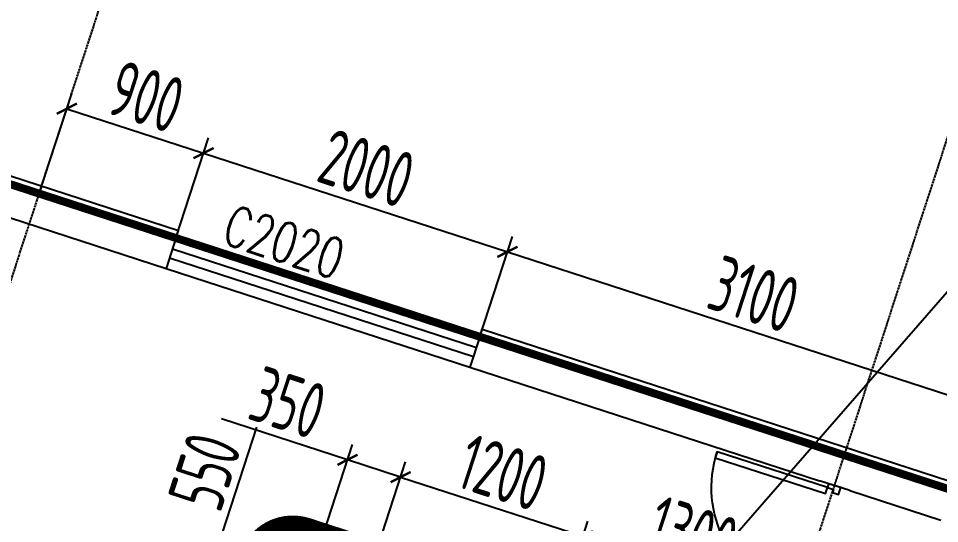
# Model space of a CAD drawing. Extents: x 11778731 to 12007717, y -6694179 to -6363962.
# Drawn here: x 11947086 to 11952853, y -6383915 to -6380752 of the extents above; entities that cross this region are included whole.
import ezdxf
from ezdxf.enums import TextEntityAlignment as Align

# ---------------------------------------------------------------- set-up
doc = ezdxf.new("R2010")
doc.units = 0
doc.header["$LTSCALE"] = 10
doc.header["$MEASUREMENT"] = 0
for name, pattern in [('A3-RG-axis-100$0$CENTER', [2, 1.25, -0.25, 0.25, -0.25]), ('A3-RI-3F$0$DASH', [0.35, 0.25, -0.1]), ('DASHED2', [0.375, 0.25, -0.125])]:
    doc.linetypes.add(name, pattern=pattern)
for name, color, linetype in [('A-CLOD', 200, 'Continuous'), ('A3-RB-3F-100$0$A-DIMS-100', 1, 'Continuous'), ('A3-RG-axis-100$0$A-GRID', 1, 'A3-RG-axis-100$0$CENTER'), ('A3-RI-3F$0$A-DOOR', 32, 'Continuous'), ('A3-RI-3F$0$A-FLOR', 2, 'Continuous'), ('A3-RI-3F$0$A-GLAZ', 140, 'Continuous'), ('A3-RI-3F$0$A-WALL', 7, 'Continuous'), ('A3-RI-3F$0$A-WALL-FINI', 95, 'Continuous'), ('A3-SYMB-3F-100$0$A-SYMB', 4, 'Continuous'), ('A3-SYMB-3F-100$0$A-SYMB-DOOR', 3, 'Continuous'), ('A3-SYMB-3F-100$0$A-SYMB-DOOR1', 3, 'Continuous'), ('A3-SYMB-3F-100$0$A-SYMB-DOOR2', 3, 'Continuous'), ('A3-SYMB-3F-100$0$A-SYMB-DOOR3', 3, 'Continuous')]:
    doc.layers.add(name, color=color, linetype=linetype)
doc.styles.add('A3-RB-3F-100$0$XD2008', font='xd-hzs.shx', dxfattribs={"width": 0.7, "bigfont": 'xd-hztxt.shx'})
doc.styles.add('A3-SYMB-3F-100$0$ECADI-TXT', font='simplex.shx', dxfattribs={"bigfont": 'hztxt.shx'})
doc.dimstyles.new('A3-RB-3F-100$0$XD100$0', dxfattribs={"dimscale": 100, "dimtxt": 3.5, "dimasz": 1, "dimexe": 1, "dimexo": 2, "dimgap": 0.5, "dimtad": 1, "dimdec": 0, "dimdsep": 46, "dimtxsty": 'A3-RB-3F-100$0$XD2008', "dimblk1": 'A3-RB-3F-100$0$_ARCHTICK', "dimblk2": 'A3-RB-3F-100$0$_ARCHTICK', "dimsah": 1, "dimcen": 2.5, "dimclrt": 4, "dimaunit": 1, "dimadec": 0, "dimazin": 0, "dimtfac": 1, "dimtdec": 0, "dimtix": 1, "dimtmove": 0, "dimatfit": 3, "dimfxl": 0, "dimtolj": 1, "dimtzin": 0, "dimarcsym": 0})

# ---------------------------------------------------------------- blocks, each defined once
blk = doc.blocks.new('A3-RI-3F$0$J-双扇门-1500')
for points in [[(25, 80), (25, 805), (65, 805), (65, 80)], [(1475, 80), (1475, 805), (1435, 805), (1435, 80)], [(0, 80), (25, 80), (25, 40), (45, 40), (45, 0), (0, 0)], [(1500, 80), (1475, 80), (1475, 40), (1455, 40), (1455, 0), (1500, 0)]]:
    blk.add_lwpolyline(points, close=True)
for centre, start, end in [((25, 80), 0, 90), ((1475, 80), 90, 180)]:
    blk.add_arc(centre, 725, start, end)
blk = doc.blocks.new('A3-RI-3F')
at = {"layer": 'A3-RI-3F$0$A-FLOR', "linetype": 'A3-RI-3F$0$DASH', "const_width": 50}
blk.add_lwpolyline([(11922838.4, -6425913.8), (11977074.7, -6448935.7), (11985123.7, -6429973.3), (11974261.7, -6425362.6), (11988321.8, -6392239.2), (11978237.5, -6391710.7), (11978173.5, -6391907.6), (11943983, -6380798.4), (11944557.8, -6379029.5), (11938185.7, -6376959.1), (11937611, -6378728), (11907835.3, -6369053.3)], dxfattribs=at)
at = {"layer": 'A3-RI-3F$0$A-GLAZ'}
for p, q in [((11948072.6, -6382127.2), (11949974.7, -6382745.3)), ((11948050.9, -6382193.8), (11949953.1, -6382811.8)), ((11948032.4, -6382250.9), (11949934.5, -6382868.9)), ((11948010.8, -6382317.4), (11949912.9, -6382935.5))]:
    blk.add_line(p, q, dxfattribs=at)
at = {"layer": 'A3-RI-3F$0$A-WALL'}
for p, q in [((11943983, -6380798.4), (11948072.6, -6382127.2)), ((11943493.3, -6380849.6), (11948010.8, -6382317.4)), ((11948072.6, -6382127.2), (11948010.8, -6382317.4)), ((11949974.7, -6382745.3), (11949912.9, -6382935.5)), ((11949974.7, -6382745.3), (11952923, -6383703.2)), ((11949912.9, -6382935.5), (11952100.3, -6383646.2)), ((11952290.6, -6383708), (11952100.3, -6383646.2)), ((11952290.5, -6383708), (11952861.2, -6383893.4))]:
    blk.add_line(p, q, dxfattribs=at)
at = {"layer": 'A3-RI-3F$0$A-WALL-FINI'}
for p, q in [((11944046, -6380766.3), (11948088, -6382079.7)), ((11948072.6, -6382127.2), (11948088, -6382079.7)), ((11949974.7, -6382745.3), (11949990.1, -6382697.7)), ((11949990.1, -6382697.7), (11978189, -6391860.1))]:
    blk.add_line(p, q, dxfattribs=at)
at = {"layer": 'A3-RI-3F$0$A-DOOR', "xscale": -1, "rotation": 72.000000003135}
blk.add_blockref('A3-RI-3F$0$J-双扇门-1500', (11952234.3, -6383689.7), dxfattribs=at)
blk = doc.blocks.new('A3-RG-axis-100')
at = {"layer": 'A3-RG-axis-100$0$A-GRID'}
for p, q in [((11941978.8, -6397969.5), (11948713.2, -6377243.2)), ((11947019.4, -6399607.3), (11953753.8, -6378881))]:
    blk.add_line(p, q, dxfattribs=at)
blk = doc.blocks.new('A3-SYMB-3F-100$0$ECADI-TAG-DOOR')
at = {"layer": 'A3-SYMB-3F-100$0$A-SYMB-DOOR', "style": 'A3-SYMB-3F-100$0$ECADI-TXT', "width": 0.7}
for tag, p in [('门窗主编号1', (-6.414, 7.257)), ('门窗主编号2', (2.085, 7.257))]:
    blk.add_attdef(tag, p, '', height=2.5, dxfattribs=at)
at = {"layer": 'A3-SYMB-3F-100$0$A-SYMB-DOOR', "style": 'A3-SYMB-3F-100$0$ECADI-TXT', "width": 0.7, "flags": 1}
for tag, p in [('洞口尺寸(宽X高)', (-6.416, 1.62)), ('备注', (-6.394, -1.213))]:
    blk.add_attdef(tag, p, '', height=2.5, dxfattribs=at)
at = {"layer": 'A3-SYMB-3F-100$0$A-SYMB-DOOR1', "style": 'A3-SYMB-3F-100$0$ECADI-TXT', "width": 0.7}
blk.add_attdef('门窗辅编号1', (-6.414, 4.413), '', height=2.5, dxfattribs=at)
at = {"layer": 'A3-SYMB-3F-100$0$A-SYMB-DOOR2', "style": 'A3-SYMB-3F-100$0$ECADI-TXT', "width": 0.7}
blk.add_attdef('门窗辅编号2', (-2.861, 4.413), '', height=2.5, dxfattribs=at)
at = {"layer": 'A3-SYMB-3F-100$0$A-SYMB-DOOR3', "style": 'A3-SYMB-3F-100$0$ECADI-TXT', "width": 0.7}
blk.add_attdef('门窗辅编号3', (2.323, 4.413), '', height=2.5, dxfattribs=at)
blk = doc.blocks.new('A3-SYMB-3F-100')
at = {"layer": 'A3-SYMB-3F-100$0$A-SYMB'}
blk.add_lwpolyline([(11950283, -6385466.3), (11953226.7, -6382090.2), (11955272, -6382958.4)], dxfattribs=at)
at = {"layer": 'A3-SYMB-3F-100$0$A-SYMB-DOOR1'}
ref = blk.add_blockref('A3-SYMB-3F-100$0$ECADI-TAG-DOOR', (11949065.1, -6383151.9), dxfattribs=dict(at, xscale=99.99999999997296, yscale=100, zscale=100, rotation=342))
ref.add_attrib('门窗主编号1', 'C2020', dxfattribs={"height": 250, "rotation": 342, "style": 'A3-SYMB-3F-100$0$ECADI-TXT', "width": 0.7}).set_placement((11949071.5, -6382388), align=Align.RIGHT)
blk = doc.blocks.new('A3-RB-3F-100$0$_ARCHTICK')
at = {"color": 0, "linetype": 'ByBlock', "const_width": 0.15}
blk.add_lwpolyline([(-0.5, -0.5), (0.5, 0.5)], dxfattribs=at)
blk = doc.blocks.new('*D1279')
at = {"layer": 'A3-RB-3F-100$0$A-DIMS-100', "color": 0, "lineweight": -2}
for p, q in [((11947216.6, -6381849.1), (11947420.3, -6381222.2)), ((11947389.4, -6381317.3), (11948245.4, -6381595.4)), ((11948072.6, -6382127.2), (11948276.3, -6381500.3))]:
    blk.add_line(p, q, dxfattribs=at)
at = {"layer": 'A3-RB-3F-100$0$A-DIMS-100', "color": 0, "lineweight": -2, "xscale": 100, "yscale": 100, "zscale": 100}
for p, rotation in [((11947389.4, -6381317.3), 161.9999999999373), ((11948245.4, -6381595.4), 341.9999999999373)]:
    blk.add_blockref('A3-RB-3F-100$0$_ARCHTICK', p, dxfattribs=dict(at, rotation=rotation))
at = {"layer": 'A3-RB-3F-100$0$A-DIMS-100', "color": 4, "insert": (11947886.9, -6381242.4), "char_height": 350, "attachment_point": 5, "rotation": 342, "style": 'A3-RB-3F-100$0$XD2008'}
blk.add_mtext('\\A1;900', dxfattribs=at)
blk = doc.blocks.new('*D1280')
at = {"layer": 'A3-RB-3F-100$0$A-DIMS-100', "color": 0, "lineweight": -2}
for p, q in [((11948072.6, -6382127.2), (11948276.3, -6381500.3)), ((11948245.4, -6381595.4), (11950147.5, -6382213.5)), ((11949974.7, -6382745.3), (11950178.4, -6382118.4))]:
    blk.add_line(p, q, dxfattribs=at)
at = {"layer": 'A3-RB-3F-100$0$A-DIMS-100', "color": 0, "lineweight": -2, "xscale": 100, "yscale": 100, "zscale": 100}
for p, rotation in [((11948245.4, -6381595.4), 161.9999999999698), ((11950147.5, -6382213.5), 341.9999999999698)]:
    blk.add_blockref('A3-RB-3F-100$0$_ARCHTICK', p, dxfattribs=dict(at, rotation=rotation))
at = {"layer": 'A3-RB-3F-100$0$A-DIMS-100', "color": 4, "insert": (11949265.9, -6381690.5), "char_height": 350, "attachment_point": 5, "rotation": 342, "style": 'A3-RB-3F-100$0$XD2008'}
blk.add_mtext('\\A1;2000', dxfattribs=at)
blk = doc.blocks.new('*D1281')
at = {"layer": 'A3-RB-3F-100$0$A-DIMS-100', "color": 0, "lineweight": -2}
for p, q in [((11949974.7, -6382745.3), (11950178.4, -6382118.4)), ((11950147.5, -6382213.5), (11953095.7, -6383171.4)), ((11952923, -6383703.2), (11953126.6, -6383076.3))]:
    blk.add_line(p, q, dxfattribs=at)
at = {"layer": 'A3-RB-3F-100$0$A-DIMS-100', "color": 0, "lineweight": -2, "xscale": 100, "yscale": 100, "zscale": 100}
for p, rotation in [((11950147.5, -6382213.5), 161.9999999999489), ((11953095.7, -6383171.4), 341.9999999999489)]:
    blk.add_blockref('A3-RB-3F-100$0$_ARCHTICK', p, dxfattribs=dict(at, rotation=rotation))
at = {"layer": 'A3-RB-3F-100$0$A-DIMS-100', "color": 4, "insert": (11951691.1, -6382478.5), "char_height": 350, "attachment_point": 5, "rotation": 342, "style": 'A3-RB-3F-100$0$XD2008'}
blk.add_mtext('\\A1;3100', dxfattribs=at)
blk = doc.blocks.new('*D1001')
at = {"layer": 'A3-RB-3F-100$0$A-DIMS-100', "color": 0, "lineweight": -2}
for p, q in [((11948291.5, -6384196.1), (11948578.9, -6383311.6)), ((11948674.3, -6384320.5), (11948196.4, -6384165.2)), ((11948121.5, -6384719.2), (11948291.5, -6384196.1)), ((11948504.3, -6384843.6), (11948026.4, -6384688.3))]:
    blk.add_line(p, q, dxfattribs=at)
at = {"layer": 'A3-RB-3F-100$0$A-DIMS-100', "color": 0, "lineweight": -2, "xscale": 100, "yscale": 100, "zscale": 100}
for p, rotation in [((11948291.5, -6384196.1), 71.99999999985795), ((11948121.5, -6384719.2), 251.999999999858)]:
    blk.add_blockref('A3-RB-3F-100$0$_ARCHTICK', p, dxfattribs=dict(at, rotation=rotation))
at = {"layer": 'A3-RB-3F-100$0$A-DIMS-100', "color": 4, "insert": (11948252.1, -6383589.2), "char_height": 350, "attachment_point": 5, "rotation": 72, "style": 'A3-RB-3F-100$0$XD2008'}
blk.add_mtext('\\A1;550', dxfattribs=at)
blk = doc.blocks.new('*D1064')
at = {"layer": 'A3-RB-3F-100$0$A-DIMS-100', "color": 0, "lineweight": -2}
for p, q in [((11949146.1, -6383515.5), (11948356.7, -6383259)), ((11948926.3, -6384192.1), (11949177, -6383420.4)), ((11949479, -6383623.6), (11949146.1, -6383515.5)), ((11949259.1, -6384300.2), (11949509.9, -6383528.5))]:
    blk.add_line(p, q, dxfattribs=at)
at = {"layer": 'A3-RB-3F-100$0$A-DIMS-100', "color": 0, "lineweight": -2, "xscale": 100, "yscale": 100, "zscale": 100}
for p, rotation in [((11949146.1, -6383515.5), 162.0006630466309), ((11949479, -6383623.6), 342.0006630466309)]:
    blk.add_blockref('A3-RB-3F-100$0$_ARCHTICK', p, dxfattribs=dict(at, rotation=rotation))
at = {"layer": 'A3-RB-3F-100$0$A-DIMS-100', "color": 4, "insert": (11948773.4, -6383157.8), "char_height": 350, "attachment_point": 5, "rotation": 342.00066, "style": 'A3-RB-3F-100$0$XD2008'}
blk.add_mtext('\\A1;350', dxfattribs=at)
blk = doc.blocks.new('*D1065')
at = {"layer": 'A3-RB-3F-100$0$A-DIMS-100', "color": 0, "lineweight": -2}
for p, q in [((11949259.1, -6384300.2), (11949509.9, -6383528.5)), ((11949479, -6383623.6), (11950620.2, -6383994.4)), ((11950400.4, -6384671), (11950651.1, -6383899.3))]:
    blk.add_line(p, q, dxfattribs=at)
at = {"layer": 'A3-RB-3F-100$0$A-DIMS-100', "color": 0, "lineweight": -2, "xscale": 100, "yscale": 100, "zscale": 100}
for p, rotation in [((11949479, -6383623.6), 162.000663046633), ((11950620.2, -6383994.4), 342.000663046633)]:
    blk.add_blockref('A3-RB-3F-100$0$_ARCHTICK', p, dxfattribs=dict(at, rotation=rotation))
at = {"layer": 'A3-RB-3F-100$0$A-DIMS-100', "color": 4, "insert": (11950119.1, -6383595.1), "char_height": 350, "attachment_point": 5, "rotation": 342.00066, "style": 'A3-RB-3F-100$0$XD2008'}
blk.add_mtext('\\A1;1200', dxfattribs=at)
blk = doc.blocks.new('*D1066')
at = {"layer": 'A3-RB-3F-100$0$A-DIMS-100', "color": 0, "lineweight": -2}
for p, q in [((11950400.4, -6384671), (11950651.1, -6383899.3)), ((11950620.2, -6383994.4), (11951856.6, -6384396.2)), ((11951636.8, -6385072.8), (11951887.5, -6384301))]:
    blk.add_line(p, q, dxfattribs=at)
at = {"layer": 'A3-RB-3F-100$0$A-DIMS-100', "color": 0, "lineweight": -2, "xscale": 100, "yscale": 100, "zscale": 100}
for p, rotation in [((11950620.2, -6383994.4), 162.0006630466269), ((11951856.6, -6384396.2), 342.0006630466269)]:
    blk.add_blockref('A3-RB-3F-100$0$_ARCHTICK', p, dxfattribs=dict(at, rotation=rotation))
at = {"layer": 'A3-RB-3F-100$0$A-DIMS-100', "color": 4, "insert": (11951308, -6383981.3), "char_height": 350, "attachment_point": 5, "rotation": 342.00066, "style": 'A3-RB-3F-100$0$XD2008'}
blk.add_mtext('\\A1;1300', dxfattribs=at)
blk = doc.blocks.new('A3-RB-3F-100')
at = {"layer": 'A3-RB-3F-100$0$A-DIMS-100'}
for p1, p2, distance, picture, middle in [((11947154.8, -6382039.3), (11948010.8, -6382317.4), 759.1, '*D1279', (11947886.9, -6381242.4)), ((11948010.8, -6382317.4), (11949912.9, -6382935.5), 759.1, '*D1280', (11949265.9, -6381690.5)), ((11949912.9, -6382935.5), (11952861.2, -6383893.4), 759.1, '*D1281', (11951691.1, -6382478.5)), ((11949197.3, -6384490.5), (11950338.6, -6384861.3), 911.4, '*D1065', (11950119.1, -6383595.1)), ((11950338.6, -6384861.3), (11951575, -6385263), 911.4, '*D1066', (11951308, -6383981.3))]:
    dim = blk.add_aligned_dim(p1=p1, p2=p2, distance=distance, dimstyle='A3-RB-3F-100$0$XD100$0', dxfattribs=at)
    dim.commit()
    dim.dimension.update_dxf_attribs({"geometry": picture, "text_midpoint": middle})
for base, p1, p2, angle, picture, middle in [((11949479, -6383623.6), (11948864.5, -6384382.3), (11949197.3, -6384490.5), 342.00066, '*D1064', (11948703.9, -6383371.8)), ((11948291.5, -6384196.1), (11948694.5, -6384905.4), (11948864.5, -6384382.3), 72, '*D1001', (11948466.1, -6383658.8))]:
    dim = blk.add_linear_dim(base=base, p1=p1, p2=p2, angle=angle, dimstyle='A3-RB-3F-100$0$XD100$0', dxfattribs=at)
    dim.commit()
    dim.dimension.update_dxf_attribs({"geometry": picture, "text_midpoint": middle, "dimtype": 129})

msp = doc.modelspace()

# ---------------------------------------------------------------- linework, layer by layer
at = {"layer": 'A-CLOD', "linetype": 'DASHED2', "const_width": 100}
msp.add_lwpolyline([(11948896.4, -6383928.9), (11957234.1, -6386638, -0.414214), (11957426.8, -6387016.1), (11954420.7, -6396267.6, -0.414214), (11954042.7, -6396460.2), (11945705, -6393751.1, -0.414214), (11945512.4, -6393373.1), (11948518.4, -6384121.5, -0.414214)], format="xyb", close=True, dxfattribs=at)

# ---------------------------------------------------------------- block references
for name in ['A3-RG-axis-100', 'A3-RB-3F-100', 'A3-RI-3F', 'A3-RI-3F', 'A3-RI-3F', 'A3-SYMB-3F-100', 'A3-SYMB-3F-100']:
    msp.add_blockref(name, (0, 0))

doc.saveas('drawing.dxf')
